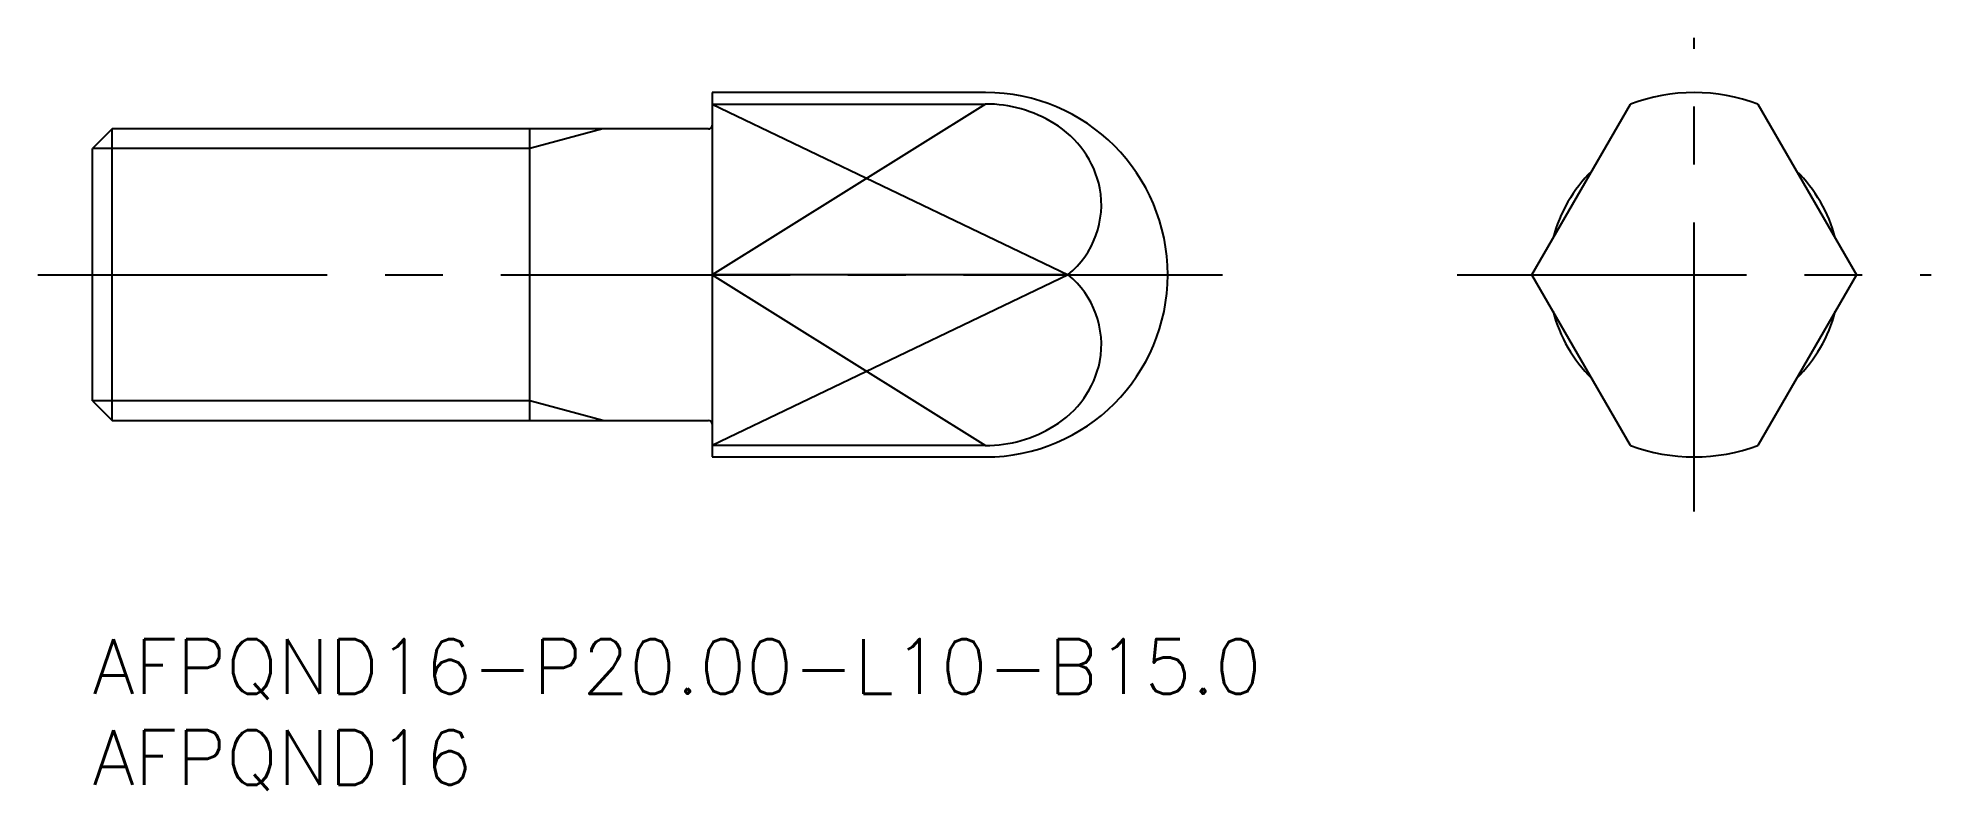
# Model space of a CAD drawing. Extents: x -3 to 101, y -8 to 33.
import ezdxf

# ---------------------------------------------------------------- set-up
doc = ezdxf.new("R2010")
doc.units = 0
doc.header["$LTSCALE"] = 0.5
doc.linetypes.add('CENTER', pattern=[50.8, 31.75, -6.35, 6.35, -6.35])
for name, color, linetype in [('MSM_CENTER', 1, 'CENTER'), ('MSM_CONTINUOUS', 7, 'CONTINUOUS'), ('MSM_NARROW', 5, 'CONTINUOUS'), ('MSM_PART_NUMBER', 7, 'CONTINUOUS')]:
    doc.layers.add(name, color=color, linetype=linetype)
doc.styles.get("Standard").update_dxf_attribs({"font": 'txt.shx', "height": 1, "bigfont": 'bigfont.shx'})

# ---------------------------------------------------------------- blocks, each defined once
blk = doc.blocks.new('*U11')
at = {"layer": 'MSM_PART_NUMBER'}
blk.add_text('AFPQND16-P20.00-L10-B15.0', height=3, dxfattribs=at).set_placement((0, -3))
blk = doc.blocks.new('*U12')
at = {"layer": 'MSM_PART_NUMBER'}
blk.add_text('AFPQND16', height=3, dxfattribs=at).set_placement((0, -8))

msp = doc.modelspace()

# ---------------------------------------------------------------- linework, layer by layer
at = {"layer": 'MSM_CENTER'}
for p, q in [((87.89, 7), (87.89, 33)), ((-3, 20), (62, 20)), ((74.89, 20), (100.89, 20))]:
    msp.add_line(p, q, dxfattribs=at)
at = {"layer": 'MSM_CONTINUOUS'}
for p, q in [((49, 30), (34, 30)), ((34, 30), (34, 10)), ((34, 29.37), (49, 29.37)), ((78.98, 20), (84.39, 29.37)), ((91.39, 29.37), (96.8, 20)), ((1.08, 28), (0, 26.92)), ((1.08, 12), (1.08, 28)), ((33.8, 28), (1.08, 28)), ((24, 12), (24, 28)), ((0, 13.08), (0, 26.92)), ((53.54, 20), (34, 20)), ((84.39, 10.63), (78.98, 20)), ((96.8, 20), (91.39, 10.63)), ((0, 13.08), (1.08, 12)), ((1.08, 12), (33.8, 12)), ((49, 10.63), (34, 10.63)), ((34, 10), (49, 10))]:
    msp.add_line(p, q, dxfattribs=at)
for centre, radius, start, end in [((49, 20), 10, 270, 90), ((49.02, 22.28), 7.09, 58.129, 90.1754), ((87.89, 20), 10, 69.5127, 110.4873), ((33.8, 28.2), 0.2, 270, 0), ((49.92, 23.62), 5.48, 11.9447, 58.6753), ((87.89, 20), 8, 134.656, 165.344), ((87.89, 20), 8, 14.656, 45.344), ((50.36, 23.86), 5, 309.5575, 10.337), ((50.36, 16.14), 5, 349.663, 50.4425), ((87.89, 20), 8, 194.656, 225.344), ((87.89, 20), 8, 314.656, 345.344), ((49.92, 16.38), 5.48, 301.3247, 348.0553), ((33.8, 11.8), 0.2, 0, 90), ((49.02, 17.72), 7.09, 269.8246, 301.871), ((87.89, 20), 10, 249.5127, 290.4873)]:
    msp.add_arc(centre, radius, start, end, dxfattribs=at)
at = {"layer": 'MSM_NARROW'}
for p, q in [((34, 29.37), (53.54, 20)), ((49, 29.37), (34, 20)), ((28, 28), (24, 26.92)), ((24, 26.92), (0, 26.92)), ((53.54, 20), (34, 10.63)), ((34, 20), (49, 10.63)), ((24, 13.08), (0, 13.08)), ((28, 12), (24, 13.08))]:
    msp.add_line(p, q, dxfattribs=at)

# ---------------------------------------------------------------- block references
at = {"layer": 'MSM_CONTINUOUS'}
for name in ['*U11', '*U12']:
    msp.add_blockref(name, (0, 0), dxfattribs=at)

doc.saveas('drawing.dxf')
